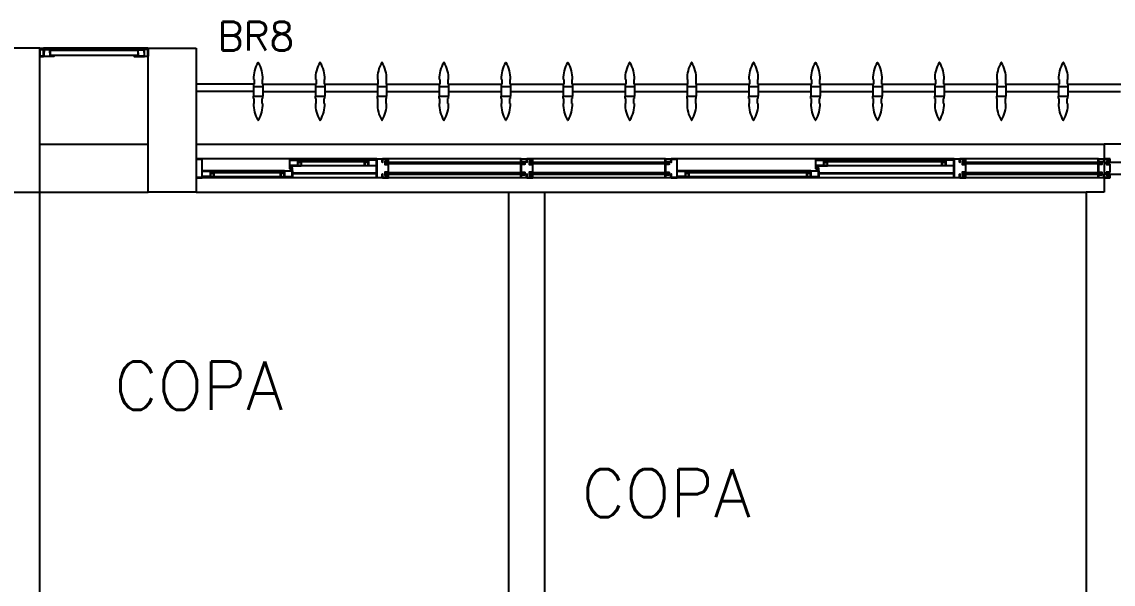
# Model space of a CAD drawing. Header units: millimetres. Extents: x 2686 to 2939, y 1294 to 1441.
# Drawn here: x 2778.396 to 2782.933, y 1436.344 to 1438.684 of the extents above; entities that cross this region are included whole.
import ezdxf

# ---------------------------------------------------------------- set-up
doc = ezdxf.new("R2010")
doc.units = ezdxf.units.MM
doc.linetypes.add('HIDDEN', pattern=[0.375, 0.25, -0.125])
for name, color, linetype in [('AR-ALV', 2, 'Continuous'), ('AR-BRISES', 1, 'Continuous'), ('AR-ESQ', 1, 'Continuous'), ('AR-ESTC', 3, 'Continuous'), ('AR-PEITORIL', 1, 'Continuous'), ('BR-PAINEL', 1, 'Continuous'), ('BR-SUPORTE', 1, 'Continuous'), ('BR-TEXTO', 2, 'Continuous'), ('DT-ESQ-BAGUETE-C', 1, 'Continuous'), ('DT-ESQ-BAGUETE-V', 1, 'Continuous'), ('DT-ESQ-CHAPA DOBRADA-V', 1, 'Continuous'), ('DT-ESQ-MARCO-V', 1, 'Continuous'), ('DT-ESQ-PERFIL CADEIRA-C', 2, 'Continuous'), ('DT-ESQ-PERFIL CADEIRA-V', 2, 'Continuous'), ('DT-ESQ-PERFIL U SIMPLES-C', 2, 'Continuous'), ('DT-ESQ-PERFIL U-C', 2, 'Continuous'), ('DT-ESQ-PERFIL U-V', 1, 'Continuous'), ('DT-ESQ-VENEZIANA-C', 1, 'Continuous'), ('DT-ESQ-VENEZIANA-V', 1, 'Continuous'), ('DT-ESQ-VIDRO-C', 2, 'Continuous'), ('DT-ESQ-VIDRO-PROJ', 32, 'HIDDEN'), ('DT-ESQ-VIDRO-V', 71, 'Continuous'), ('DT-TXTMOD', 1, 'Continuous'), ('TEXTO', 2, 'Continuous')]:
    doc.layers.add(name, color=color, linetype=linetype)
doc.styles.add('S10', font='simplex.shx', dxfattribs={"height": 0.1})
doc.styles.add('S12', font='simplex.shx', dxfattribs={"width": 1.1, "height": 0.12})
doc.styles.add('UNB-100', font='simplex.shx', dxfattribs={"height": 0.2})

# ---------------------------------------------------------------- blocks, each defined once
blk = doc.blocks.new('EF53-P')
at = {"layer": 'DT-ESQ-BAGUETE-C', "ltscale": 0.1}
for points in [[(2.61, -0.08), (2.5965, -0.08), (2.5965, -0.0785), (2.6095, -0.0785, 0.414214), (2.61, -0.078), (2.61, -0.067, 0.414214), (2.6095, -0.0665), (2.5965, -0.0665), (2.5965, -0.065), (2.61, -0.065, -0.414214), (2.6115, -0.0665), (2.6115, -0.0785, -0.414214)], [(3.1015, -0.08), (3.115, -0.08), (3.115, -0.0785), (3.102, -0.0785, -0.414214), (3.1015, -0.078), (3.1015, -0.067, -0.414214), (3.102, -0.0665), (3.115, -0.0665), (3.115, -0.065), (3.1015, -0.065, 0.414214), (3.1, -0.0665), (3.1, -0.0785, 0.414214)], [(4.7975, -0.08), (4.784, -0.08), (4.784, -0.0785), (4.797, -0.0785, 0.414214), (4.7975, -0.078), (4.7975, -0.067, 0.414214), (4.797, -0.0665), (4.784, -0.0665), (4.784, -0.065), (4.7975, -0.065, -0.414214), (4.799, -0.0665), (4.799, -0.0785, -0.414214)], [(5.0765, -0.08), (5.09, -0.08), (5.09, -0.0785), (5.077, -0.0785, -0.414214), (5.0765, -0.078), (5.0765, -0.067, -0.414214), (5.077, -0.0665), (5.09, -0.0665), (5.09, -0.065), (5.0765, -0.065, 0.414214), (5.075, -0.0665), (5.075, -0.0785, 0.414214)], [(2.0485, -0.125), (2.035, -0.125), (2.035, -0.1235), (2.048, -0.1235, 0.414214), (2.0485, -0.123), (2.0485, -0.112, 0.414214), (2.048, -0.1115), (2.035, -0.1115), (2.035, -0.11), (2.0485, -0.11, -0.414214), (2.05, -0.1115), (2.05, -0.1235, -0.414214)], [(2.5265, -0.125), (2.54, -0.125), (2.54, -0.1235), (2.527, -0.1235, -0.414214), (2.5265, -0.123), (2.5265, -0.112, -0.414214), (2.527, -0.1115), (2.54, -0.1115), (2.54, -0.11), (2.5265, -0.11, 0.414214), (2.525, -0.1115), (2.525, -0.1235, 0.414214)], [(4.4485, -0.125), (4.435, -0.125), (4.435, -0.1235), (4.448, -0.1235, 0.414214), (4.4485, -0.123), (4.4485, -0.112, 0.414214), (4.448, -0.1115), (4.435, -0.1115), (4.435, -0.11), (4.4485, -0.11, -0.414214), (4.45, -0.1115), (4.45, -0.1235, -0.414214)], [(4.714, -0.125), (4.7275, -0.125), (4.7275, -0.1235), (4.7145, -0.1235, -0.414214), (4.714, -0.123), (4.714, -0.112, -0.414214), (4.7145, -0.1115), (4.7275, -0.1115), (4.7275, -0.11), (4.714, -0.11, 0.414214), (4.7125, -0.1115), (4.7125, -0.1235, 0.414214)]]:
    blk.add_lwpolyline(points, format="xyb", close=True, dxfattribs=at)
at = {"layer": 'DT-ESQ-BAGUETE-V', "ltscale": 0.1}
for p, q in [((2.61, -0.065), (3.1015, -0.065)), ((4.7975, -0.065), (5.0765, -0.065)), ((2.0485, -0.11), (2.5265, -0.11)), ((4.4485, -0.11), (4.714, -0.11))]:
    blk.add_line(p, q, dxfattribs=at)
at = {"layer": 'DT-ESQ-CHAPA DOBRADA-V', "ltscale": 0.1}
for p, q in [((2, -0.077), (2.5615, -0.077)), ((2, -0.08), (2.5615, -0.08)), ((4.4, -0.077), (4.749, -0.077)), ((4.4, -0.08), (4.749, -0.08))]:
    blk.add_line(p, q, dxfattribs=at)
at = {"layer": 'DT-ESQ-MARCO-V', "ltscale": 0.1}
for p, q in [((1.3985, -0.06), (1.9515, -0.06)), ((3.1985, -0.06), (3.7515, -0.06)), ((3.7985, -0.06), (4.3515, -0.06)), ((1.3985, -0.14), (1.9515, -0.14)), ((3.1985, -0.14), (3.7515, -0.14)), ((3.7985, -0.14), (4.3515, -0.14))]:
    blk.add_line(p, q, dxfattribs=at)
at = {"layer": 'DT-ESQ-PERFIL CADEIRA-C', "ltscale": 0.1}
for p, q in [((2.5635, -0.0885), (2.61, -0.0885)), ((3.15, -0.0885), (3.1015, -0.0885)), ((4.751, -0.0885), (4.7975, -0.0885)), ((5.125, -0.0885), (5.0765, -0.0885)), ((2, -0.1335), (2.0485, -0.1335)), ((2.573, -0.1335), (2.5265, -0.1335)), ((4.4, -0.1335), (4.4485, -0.1335)), ((4.7605, -0.1335), (4.714, -0.1335))]:
    blk.add_line(p, q, dxfattribs=at)
for points in [[(2.61, -0.087, -1), (2.61, -0.09), (2.5635, -0.09, -0.414214), (2.5615, -0.088), (2.5615, -0.067, -0.414214), (2.5635, -0.065), (2.595, -0.065, -0.414214), (2.5965, -0.0665), (2.5965, -0.087)], [(2.5965, -0.0885, -0.198913), (2.5954, -0.0881, -0.198913), (2.595, -0.087), (2.595, -0.067, 0.414214), (2.5945, -0.0665), (2.5635, -0.0665, 0.414214), (2.563, -0.067), (2.563, -0.088, 0.414214), (2.5635, -0.0885)], [(3.1015, -0.09), (3.15, -0.09), (3.15, -0.0885), (3.115, -0.0885, 0.198912), (3.1161, -0.0881, 0.198913), (3.1165, -0.087), (3.1165, -0.067, -0.414214), (3.117, -0.0665), (3.15, -0.0665), (3.15, -0.065), (3.1165, -0.065, 0.414214), (3.115, -0.0665), (3.115, -0.0785), (3.115, -0.08), (3.115, -0.087), (3.1015, -0.087, 1)], [(4.7975, -0.087, -1), (4.7975, -0.09), (4.751, -0.09, -0.414214), (4.749, -0.088), (4.749, -0.067, -0.414214), (4.751, -0.065), (4.7825, -0.065, -0.414214), (4.784, -0.0665), (4.784, -0.087)], [(4.784, -0.0885, -0.198913), (4.7829, -0.0881, -0.198913), (4.7825, -0.087), (4.7825, -0.067, 0.414214), (4.782, -0.0665), (4.751, -0.0665, 0.414214), (4.7505, -0.067), (4.7505, -0.088, 0.414214), (4.751, -0.0885)], [(5.0765, -0.09), (5.125, -0.09), (5.125, -0.0885), (5.09, -0.0885, 0.198912), (5.0911, -0.0881, 0.198913), (5.0915, -0.087), (5.0915, -0.067, -0.414214), (5.092, -0.0665), (5.125, -0.0665), (5.125, -0.065), (5.0915, -0.065, 0.414214), (5.09, -0.0665), (5.09, -0.0785), (5.09, -0.08), (5.09, -0.087), (5.0765, -0.087, 1)], [(2.0485, -0.135), (2, -0.135), (2, -0.1335), (2.035, -0.1335, -0.198912), (2.0339, -0.1331, -0.198913), (2.0335, -0.132), (2.0335, -0.112, 0.414214), (2.033, -0.1115), (2, -0.1115), (2, -0.11), (2.0335, -0.11, -0.414214), (2.035, -0.1115), (2.035, -0.1235), (2.035, -0.125), (2.035, -0.132), (2.0485, -0.132, -1)], [(2.5265, -0.132, 1), (2.5265, -0.135), (2.573, -0.135, 0.414214), (2.575, -0.133), (2.575, -0.112, 0.414214), (2.573, -0.11), (2.5415, -0.11, 0.414214), (2.54, -0.1115), (2.54, -0.132)], [(2.54, -0.1335, 0.198913), (2.5411, -0.1331, 0.198913), (2.5415, -0.132), (2.5415, -0.112, -0.414214), (2.542, -0.1115), (2.573, -0.1115, -0.414214), (2.5735, -0.112), (2.5735, -0.133, -0.414214), (2.573, -0.1335)], [(4.4485, -0.135), (4.4, -0.135), (4.4, -0.1335), (4.435, -0.1335, -0.198912), (4.4339, -0.1331, -0.198913), (4.4335, -0.132), (4.4335, -0.112, 0.414214), (4.433, -0.1115), (4.4, -0.1115), (4.4, -0.11), (4.4335, -0.11, -0.414214), (4.435, -0.1115), (4.435, -0.1235), (4.435, -0.125), (4.435, -0.132), (4.4485, -0.132, -1)], [(4.714, -0.132, 1), (4.714, -0.135), (4.7605, -0.135, 0.414214), (4.7625, -0.133), (4.7625, -0.112, 0.414214), (4.7605, -0.11), (4.729, -0.11, 0.414214), (4.7275, -0.1115), (4.7275, -0.132)], [(4.7275, -0.1335, 0.198913), (4.7286, -0.1331, 0.198913), (4.729, -0.132), (4.729, -0.112, -0.414214), (4.7295, -0.1115), (4.7605, -0.1115, -0.414214), (4.761, -0.112), (4.761, -0.133, -0.414214), (4.7605, -0.1335)]]:
    blk.add_lwpolyline(points, format="xyb", close=True, dxfattribs=at)
at = {"layer": 'DT-ESQ-PERFIL CADEIRA-V', "ltscale": 0.1}
for p, q in [((2.595, -0.09), (3.1015, -0.09)), ((4.7825, -0.09), (5.0765, -0.09)), ((2.0485, -0.135), (2.5265, -0.135)), ((4.4485, -0.135), (4.714, -0.135))]:
    blk.add_line(p, q, dxfattribs=at)
at = {"layer": 'DT-ESQ-PERFIL U SIMPLES-C', "ltscale": 0.1}
for points in [[(2.5635, -0.102), (2.5715, -0.102), (2.5715, -0.1005), (2.5635, -0.1005, -0.414214), (2.563, -0.1), (2.563, -0.092, -0.414214), (2.5635, -0.0915), (2.5715, -0.0915), (2.5715, -0.09), (2.5635, -0.09, 0.414214), (2.5615, -0.092), (2.5615, -0.1, 0.414214)], [(4.751, -0.102), (4.759, -0.102), (4.759, -0.1005), (4.751, -0.1005, -0.414214), (4.7505, -0.1), (4.7505, -0.092, -0.414214), (4.751, -0.0915), (4.759, -0.0915), (4.759, -0.09), (4.751, -0.09, 0.414214), (4.749, -0.092), (4.749, -0.1, 0.414214)], [(2.573, -0.098), (2.565, -0.098), (2.565, -0.0995), (2.573, -0.0995, -0.414214), (2.5735, -0.1), (2.5735, -0.108, -0.414214), (2.573, -0.1085), (2.565, -0.1085), (2.565, -0.11), (2.573, -0.11, 0.414214), (2.575, -0.108), (2.575, -0.1, 0.414214)], [(4.7605, -0.098), (4.7525, -0.098), (4.7525, -0.0995), (4.7605, -0.0995, -0.414214), (4.761, -0.1), (4.761, -0.108, -0.414214), (4.7605, -0.1085), (4.7525, -0.1085), (4.7525, -0.11), (4.7605, -0.11, 0.414214), (4.7625, -0.108), (4.7625, -0.1, 0.414214)]]:
    blk.add_lwpolyline(points, format="xyb", close=True, dxfattribs=at)
at = {"layer": 'DT-ESQ-PERFIL U-C', "ltscale": 0.1}
for points in [[(1.4, -0.1285), (1.4, -0.1385, -0.414214), (1.3985, -0.14), (1.3765, -0.14, -0.414214), (1.375, -0.1385), (1.375, -0.125), (1.3765, -0.125), (1.3765, -0.138, 0.414214), (1.377, -0.1385), (1.398, -0.1385, 0.414214), (1.3985, -0.138), (1.3985, -0.1285), (1.3855, -0.1285, -0.414214), (1.384, -0.127), (1.384, -0.117, -0.414214), (1.3855, -0.1155), (1.3985, -0.1155), (1.3985, -0.0845), (1.3855, -0.0845, -0.414214), (1.384, -0.083), (1.384, -0.073, -0.414214), (1.3855, -0.0715), (1.3985, -0.0715), (1.3985, -0.062, 0.414214), (1.398, -0.0615), (1.377, -0.0615, 0.414214), (1.3765, -0.062), (1.3765, -0.075), (1.375, -0.075), (1.375, -0.0615, -0.414214), (1.3765, -0.06), (1.3985, -0.06, -0.414214), (1.4, -0.0615), (1.4, -0.0715, -0.414214), (1.3985, -0.073), (1.3855, -0.073), (1.3855, -0.083), (1.3985, -0.083), (1.3985, -0.083, -0.414214), (1.4, -0.0845), (1.4, -0.1155, -0.414214), (1.3985, -0.117), (1.3985, -0.117), (1.3855, -0.117), (1.3855, -0.127), (1.3985, -0.127, -0.414214)], [(1.95, -0.1285), (1.95, -0.1385, 0.414214), (1.9515, -0.14), (1.9735, -0.14, 0.414214), (1.975, -0.1385), (1.975, -0.125), (1.9735, -0.125), (1.9735, -0.138, -0.414214), (1.973, -0.1385), (1.952, -0.1385, -0.414214), (1.9515, -0.138), (1.9515, -0.1285), (1.9645, -0.1285, 0.414214), (1.966, -0.127), (1.966, -0.117, 0.414214), (1.9645, -0.1155), (1.9515, -0.1155), (1.9515, -0.0845), (1.9645, -0.0845, 0.414214), (1.966, -0.083), (1.966, -0.073, 0.414214), (1.9645, -0.0715), (1.9515, -0.0715), (1.9515, -0.062, -0.414214), (1.952, -0.0615), (1.973, -0.0615, -0.414214), (1.9735, -0.062), (1.9735, -0.075), (1.975, -0.075), (1.975, -0.0615, 0.414214), (1.9735, -0.06), (1.9515, -0.06, 0.414214), (1.95, -0.0615), (1.95, -0.0715, 0.414214), (1.9515, -0.073), (1.9645, -0.073), (1.9645, -0.083), (1.9515, -0.083), (1.9515, -0.083, 0.414214), (1.95, -0.0845), (1.95, -0.1155, 0.414214), (1.9515, -0.117), (1.9515, -0.117), (1.9645, -0.117), (1.9645, -0.127), (1.9515, -0.127, 0.414214)], [(1.975, -0.0615, -0.414214), (1.9765, -0.06), (1.9985, -0.06, -0.414214), (2, -0.0615), (2, -0.1385, -0.414214), (1.9985, -0.14), (1.9765, -0.14, -0.414214), (1.975, -0.1385), (1.975, -0.125), (1.9765, -0.125), (1.9765, -0.138, 0.414214), (1.977, -0.1385), (1.998, -0.1385, 0.414214), (1.9985, -0.138), (1.9985, -0.062, 0.414214), (1.998, -0.0615), (1.977, -0.0615, 0.414214), (1.9765, -0.062), (1.9765, -0.075), (1.975, -0.075)], [(3.175, -0.0615, 0.414214), (3.1735, -0.06), (3.1515, -0.06, 0.414214), (3.15, -0.0615), (3.15, -0.1385, 0.414214), (3.1515, -0.14), (3.1735, -0.14, 0.414214), (3.175, -0.1385), (3.175, -0.125), (3.1735, -0.125), (3.1735, -0.138, -0.414214), (3.173, -0.1385), (3.152, -0.1385, -0.414214), (3.1515, -0.138), (3.1515, -0.062, -0.414214), (3.152, -0.0615), (3.173, -0.0615, -0.414214), (3.1735, -0.062), (3.1735, -0.075), (3.175, -0.075)], [(3.2, -0.1285), (3.2, -0.1385, -0.414214), (3.1985, -0.14), (3.1765, -0.14, -0.414214), (3.175, -0.1385), (3.175, -0.125), (3.1765, -0.125), (3.1765, -0.138, 0.414214), (3.177, -0.1385), (3.198, -0.1385, 0.414214), (3.1985, -0.138), (3.1985, -0.1285), (3.1855, -0.1285, -0.414214), (3.184, -0.127), (3.184, -0.117, -0.414214), (3.1855, -0.1155), (3.1985, -0.1155), (3.1985, -0.0845), (3.1855, -0.0845, -0.414214), (3.184, -0.083), (3.184, -0.073, -0.414214), (3.1855, -0.0715), (3.1985, -0.0715), (3.1985, -0.062, 0.414214), (3.198, -0.0615), (3.177, -0.0615, 0.414214), (3.1765, -0.062), (3.1765, -0.075), (3.175, -0.075), (3.175, -0.0615, -0.414214), (3.1765, -0.06), (3.1985, -0.06, -0.414214), (3.2, -0.0615), (3.2, -0.0715, -0.414214), (3.1985, -0.073), (3.1855, -0.073), (3.1855, -0.083), (3.1985, -0.083), (3.1985, -0.083, -0.414214), (3.2, -0.0845), (3.2, -0.1155, -0.414214), (3.1985, -0.117), (3.1985, -0.117), (3.1855, -0.117), (3.1855, -0.127), (3.1985, -0.127, -0.414214)], [(3.75, -0.1285), (3.75, -0.1385, 0.414214), (3.7515, -0.14), (3.7735, -0.14, 0.414214), (3.775, -0.1385), (3.775, -0.125), (3.7735, -0.125), (3.7735, -0.138, -0.414214), (3.773, -0.1385), (3.752, -0.1385, -0.414214), (3.7515, -0.138), (3.7515, -0.1285), (3.7645, -0.1285, 0.414214), (3.766, -0.127), (3.766, -0.117, 0.414214), (3.7645, -0.1155), (3.7515, -0.1155), (3.7515, -0.0845), (3.7645, -0.0845, 0.414214), (3.766, -0.083), (3.766, -0.073, 0.414214), (3.7645, -0.0715), (3.7515, -0.0715), (3.7515, -0.062, -0.414214), (3.752, -0.0615), (3.773, -0.0615, -0.414214), (3.7735, -0.062), (3.7735, -0.075), (3.775, -0.075), (3.775, -0.0615, 0.414214), (3.7735, -0.06), (3.7515, -0.06, 0.414214), (3.75, -0.0615), (3.75, -0.0715, 0.414214), (3.7515, -0.073), (3.7645, -0.073), (3.7645, -0.083), (3.7515, -0.083), (3.7515, -0.083, 0.414214), (3.75, -0.0845), (3.75, -0.1155, 0.414214), (3.7515, -0.117), (3.7515, -0.117), (3.7645, -0.117), (3.7645, -0.127), (3.7515, -0.127, 0.414214)], [(3.8, -0.1285), (3.8, -0.1385, -0.414214), (3.7985, -0.14), (3.7765, -0.14, -0.414214), (3.775, -0.1385), (3.775, -0.125), (3.7765, -0.125), (3.7765, -0.138, 0.414214), (3.777, -0.1385), (3.798, -0.1385, 0.414214), (3.7985, -0.138), (3.7985, -0.1285), (3.7855, -0.1285, -0.414214), (3.784, -0.127), (3.784, -0.117, -0.414214), (3.7855, -0.1155), (3.7985, -0.1155), (3.7985, -0.0845), (3.7855, -0.0845, -0.414214), (3.784, -0.083), (3.784, -0.073, -0.414214), (3.7855, -0.0715), (3.7985, -0.0715), (3.7985, -0.062, 0.414214), (3.798, -0.0615), (3.777, -0.0615, 0.414214), (3.7765, -0.062), (3.7765, -0.075), (3.775, -0.075), (3.775, -0.0615, -0.414214), (3.7765, -0.06), (3.7985, -0.06, -0.414214), (3.8, -0.0615), (3.8, -0.0715, -0.414214), (3.7985, -0.073), (3.7855, -0.073), (3.7855, -0.083), (3.7985, -0.083), (3.7985, -0.083, -0.414214), (3.8, -0.0845), (3.8, -0.1155, -0.414214), (3.7985, -0.117), (3.7985, -0.117), (3.7855, -0.117), (3.7855, -0.127), (3.7985, -0.127, -0.414214)], [(4.35, -0.1285), (4.35, -0.1385, 0.414214), (4.3515, -0.14), (4.3735, -0.14, 0.414214), (4.375, -0.1385), (4.375, -0.125), (4.3735, -0.125), (4.3735, -0.138, -0.414214), (4.373, -0.1385), (4.352, -0.1385, -0.414214), (4.3515, -0.138), (4.3515, -0.1285), (4.3645, -0.1285, 0.414214), (4.366, -0.127), (4.366, -0.117, 0.414214), (4.3645, -0.1155), (4.3515, -0.1155), (4.3515, -0.0845), (4.3645, -0.0845, 0.414214), (4.366, -0.083), (4.366, -0.073, 0.414214), (4.3645, -0.0715), (4.3515, -0.0715), (4.3515, -0.062, -0.414214), (4.352, -0.0615), (4.373, -0.0615, -0.414214), (4.3735, -0.062), (4.3735, -0.075), (4.375, -0.075), (4.375, -0.0615, 0.414214), (4.3735, -0.06), (4.3515, -0.06, 0.414214), (4.35, -0.0615), (4.35, -0.0715, 0.414214), (4.3515, -0.073), (4.3645, -0.073), (4.3645, -0.083), (4.3515, -0.083), (4.3515, -0.083, 0.414214), (4.35, -0.0845), (4.35, -0.1155, 0.414214), (4.3515, -0.117), (4.3515, -0.117), (4.3645, -0.117), (4.3645, -0.127), (4.3515, -0.127, 0.414214)], [(4.375, -0.0615, -0.414214), (4.3765, -0.06), (4.3985, -0.06, -0.414214), (4.4, -0.0615), (4.4, -0.1385, -0.414214), (4.3985, -0.14), (4.3765, -0.14, -0.414214), (4.375, -0.1385), (4.375, -0.125), (4.3765, -0.125), (4.3765, -0.138, 0.414214), (4.377, -0.1385), (4.398, -0.1385, 0.414214), (4.3985, -0.138), (4.3985, -0.062, 0.414214), (4.398, -0.0615), (4.377, -0.0615, 0.414214), (4.3765, -0.062), (4.3765, -0.075), (4.375, -0.075)], [(5.15, -0.0615, 0.414214), (5.1485, -0.06), (5.1265, -0.06, 0.414214), (5.125, -0.0615), (5.125, -0.1385, 0.414214), (5.1265, -0.14), (5.1485, -0.14, 0.414214), (5.15, -0.1385), (5.15, -0.125), (5.1485, -0.125), (5.1485, -0.138, -0.414214), (5.148, -0.1385), (5.127, -0.1385, -0.414214), (5.1265, -0.138), (5.1265, -0.062, -0.414214), (5.127, -0.0615), (5.148, -0.0615, -0.414214), (5.1485, -0.062), (5.1485, -0.075), (5.15, -0.075)]]:
    blk.add_lwpolyline(points, format="xyb", close=True, dxfattribs=at)
at = {"layer": 'DT-ESQ-PERFIL U-V', "ltscale": 0.1}
for p, q in [((1.9985, -0.06), (3.1515, -0.06)), ((4.3985, -0.06), (5.1265, -0.06)), ((1.9985, -0.14), (3.1515, -0.14)), ((4.3985, -0.14), (5.1265, -0.14))]:
    blk.add_line(p, q, dxfattribs=at)
at = {"layer": 'DT-ESQ-VIDRO-C', "ltscale": 0.1}
for points in [[(1.9625, -0.081), (1.9625, -0.075), (1.3875, -0.075), (1.3875, -0.081)], [(3.1125, -0.085), (3.1125, -0.082), (2.599, -0.082), (2.599, -0.085)], [(3.7625, -0.081), (3.7625, -0.075), (3.1875, -0.075), (3.1875, -0.081)], [(4.3625, -0.081), (4.3625, -0.075), (3.7875, -0.075), (3.7875, -0.081)], [(5.0875, -0.085), (5.0875, -0.082), (4.7865, -0.082), (4.7865, -0.085)], [(2.038, -0.13), (2.038, -0.127), (2.537, -0.127), (2.537, -0.13)], [(4.438, -0.13), (4.438, -0.127), (4.7245, -0.127), (4.7245, -0.13)]]:
    blk.add_lwpolyline(points, close=True, dxfattribs=at)
at = {"layer": 'DT-ESQ-VIDRO-PROJ', "ltscale": 0.1}
for points in [[(1.3625, -0.081), (1.3625, -0.075), (0.7875, -0.075), (0.7875, -0.081)], [(1.3625, -0.119), (1.3625, -0.125), (0.7875, -0.125), (0.7875, -0.119)]]:
    blk.add_lwpolyline(points, close=True, dxfattribs=at)
blk.add_lwpolyline([(1.35, -0.1285), (1.35, -0.1385, 0.414214), (1.3515, -0.14), (1.3735, -0.14, 0.414214), (1.375, -0.1385), (1.375, -0.125), (1.3735, -0.125), (1.3735, -0.138, -0.414214), (1.373, -0.1385), (1.352, -0.1385, -0.414214), (1.3515, -0.138), (1.3515, -0.1285), (1.3645, -0.1285, 0.414214), (1.366, -0.127), (1.366, -0.117, 0.414214), (1.3645, -0.1155), (1.3515, -0.1155), (1.3515, -0.0845), (1.3645, -0.0845, 0.414214), (1.366, -0.083), (1.366, -0.073, 0.414214), (1.3645, -0.0715), (1.3515, -0.0715), (1.3515, -0.062, -0.414214), (1.352, -0.0615), (1.373, -0.0615, -0.414214), (1.3735, -0.062), (1.3735, -0.075), (1.375, -0.075), (1.375, -0.0615, 0.414214), (1.3735, -0.06), (1.3515, -0.06, 0.414214), (1.35, -0.0615), (1.35, -0.0715, 0.414214), (1.3515, -0.073), (1.3645, -0.073), (1.3645, -0.083), (1.3515, -0.083), (1.3515, -0.083, 0.414214), (1.35, -0.0845), (1.35, -0.1155, 0.414214), (1.3515, -0.117), (1.3515, -0.117), (1.3645, -0.117), (1.3645, -0.127), (1.3515, -0.127, 0.414214)], format="xyb", close=True, dxfattribs=at)
at = {"layer": 'DT-ESQ-VIDRO-V', "ltscale": 0.1}
for points in [[(1.9625, -0.119), (1.9625, -0.125), (1.3875, -0.125), (1.3875, -0.119)], [(3.7625, -0.119), (3.7625, -0.125), (3.1875, -0.125), (3.1875, -0.119)], [(4.3625, -0.119), (4.3625, -0.125), (3.7875, -0.125), (3.7875, -0.119)]]:
    blk.add_lwpolyline(points, close=True, dxfattribs=at)
at = {"layer": 'DT-TXTMOD', "ltscale": 0.1, "style": 'S10', "flags": 3}
for tag, p in [('M01', (0.025, -0.28)), ('M02', (0.3253, -0.28)), ('M03', (0.627, -0.28)), ('M04', (0.9288, -0.28)), ('M05', (1.2306, -0.28)), ('M06', (1.5323, -0.28)), ('M07', (1.8341, -0.28)), ('M08', (2.1359, -0.28)), ('M09', (2.4376, -0.28)), ('M10', (2.7394, -0.28)), ('M11', (3.0412, -0.28)), ('M12', (3.3429, -0.28)), ('M13', (3.6447, -0.28)), ('M14', (3.9464, -0.28)), ('M15', (4.2482, -0.28)), ('M16', (4.55, -0.28)), ('M17', (4.8517, -0.28))]:
    blk.add_attdef(tag, p, '', height=0.1, dxfattribs=at)
blk = doc.blocks.new('BR-MODULO8')
at = {"layer": 'BR-PAINEL'}
for p, q in [((-4.9117, 0.27), (-4.9092, 0.27)), ((-4.9117, 0.25), (-4.9117, 0.24)), ((-4.9117, 0.25), (-4.9092, 0.25)), ((-4.9117, 0.24), (-4.8733, 0.24)), ((-4.9117, 0.24), (-4.9117, 0.2)), ((-4.9092, 0.27), (-4.9092, 0.25)), ((-4.8758, 0.27), (-4.8758, 0.25)), ((-4.8733, 0.27), (-4.8758, 0.27)), ((-4.8733, 0.25), (-4.8758, 0.25)), ((-4.8733, 0.25), (-4.8733, 0.24)), ((-4.8733, 0.24), (-4.8733, 0.2)), ((-4.6542, 0.27), (-4.6517, 0.27)), ((-4.6542, 0.25), (-4.6542, 0.24)), ((-4.6542, 0.25), (-4.6517, 0.25)), ((-4.6542, 0.24), (-4.6158, 0.24)), ((-4.6542, 0.24), (-4.6542, 0.2)), ((-4.6517, 0.27), (-4.6517, 0.25)), ((-4.6183, 0.27), (-4.6183, 0.25)), ((-4.6158, 0.27), (-4.6183, 0.27)), ((-4.6158, 0.25), (-4.6183, 0.25)), ((-4.6158, 0.25), (-4.6158, 0.24)), ((-4.6158, 0.24), (-4.6158, 0.2)), ((-4.3967, 0.27), (-4.3942, 0.27)), ((-4.3967, 0.25), (-4.3967, 0.24)), ((-4.3967, 0.25), (-4.3942, 0.25)), ((-4.3967, 0.24), (-4.3583, 0.24)), ((-4.3967, 0.24), (-4.3967, 0.2)), ((-4.3942, 0.27), (-4.3942, 0.25)), ((-4.3608, 0.27), (-4.3608, 0.25)), ((-4.3583, 0.27), (-4.3608, 0.27)), ((-4.3583, 0.25), (-4.3608, 0.25)), ((-4.3583, 0.25), (-4.3583, 0.24)), ((-4.3583, 0.24), (-4.3583, 0.2)), ((-4.1392, 0.27), (-4.1367, 0.27)), ((-4.1392, 0.25), (-4.1392, 0.24)), ((-4.1392, 0.25), (-4.1367, 0.25)), ((-4.1392, 0.24), (-4.1008, 0.24)), ((-4.1392, 0.24), (-4.1392, 0.2)), ((-4.1367, 0.27), (-4.1367, 0.25)), ((-4.1033, 0.27), (-4.1033, 0.25)), ((-4.1008, 0.27), (-4.1033, 0.27)), ((-4.1008, 0.25), (-4.1033, 0.25)), ((-4.1008, 0.25), (-4.1008, 0.24)), ((-4.1008, 0.24), (-4.1008, 0.2)), ((-3.8817, 0.27), (-3.8792, 0.27)), ((-3.8817, 0.25), (-3.8817, 0.24)), ((-3.8817, 0.25), (-3.8792, 0.25)), ((-3.8817, 0.24), (-3.8433, 0.24)), ((-3.8817, 0.24), (-3.8817, 0.2)), ((-3.8792, 0.27), (-3.8792, 0.25)), ((-3.8458, 0.27), (-3.8458, 0.25)), ((-3.8433, 0.27), (-3.8458, 0.27)), ((-3.8433, 0.25), (-3.8458, 0.25)), ((-3.8433, 0.25), (-3.8433, 0.24)), ((-3.8433, 0.24), (-3.8433, 0.2)), ((-3.6242, 0.27), (-3.6217, 0.27)), ((-3.6242, 0.25), (-3.6242, 0.24)), ((-3.6242, 0.25), (-3.6217, 0.25)), ((-3.6242, 0.24), (-3.5858, 0.24)), ((-3.6242, 0.24), (-3.6242, 0.2)), ((-3.6217, 0.27), (-3.6217, 0.25)), ((-3.5883, 0.27), (-3.5883, 0.25)), ((-3.5858, 0.27), (-3.5883, 0.27)), ((-3.5858, 0.25), (-3.5883, 0.25)), ((-3.5858, 0.25), (-3.5858, 0.24)), ((-3.5858, 0.24), (-3.5858, 0.2)), ((-3.3667, 0.27), (-3.3642, 0.27)), ((-3.3667, 0.25), (-3.3667, 0.24)), ((-3.3667, 0.25), (-3.3642, 0.25)), ((-3.3667, 0.24), (-3.3283, 0.24)), ((-3.3667, 0.24), (-3.3667, 0.2)), ((-3.3642, 0.27), (-3.3642, 0.25)), ((-3.3308, 0.27), (-3.3308, 0.25)), ((-3.3283, 0.27), (-3.3308, 0.27)), ((-3.3283, 0.25), (-3.3308, 0.25)), ((-3.3283, 0.25), (-3.3283, 0.24)), ((-3.3283, 0.24), (-3.3283, 0.2)), ((-3.1092, 0.27), (-3.1067, 0.27)), ((-3.1092, 0.25), (-3.1092, 0.24)), ((-3.1092, 0.25), (-3.1067, 0.25)), ((-3.1092, 0.24), (-3.0708, 0.24)), ((-3.1092, 0.24), (-3.1092, 0.2)), ((-3.1067, 0.27), (-3.1067, 0.25)), ((-3.0733, 0.27), (-3.0733, 0.25)), ((-3.0708, 0.27), (-3.0733, 0.27)), ((-3.0708, 0.25), (-3.0733, 0.25)), ((-3.0708, 0.25), (-3.0708, 0.24)), ((-3.0708, 0.24), (-3.0708, 0.2)), ((-2.8517, 0.27), (-2.8492, 0.27)), ((-2.8517, 0.25), (-2.8517, 0.24)), ((-2.8517, 0.25), (-2.8492, 0.25)), ((-2.8517, 0.24), (-2.8133, 0.24)), ((-2.8517, 0.24), (-2.8517, 0.2)), ((-2.8492, 0.27), (-2.8492, 0.25)), ((-2.8158, 0.27), (-2.8158, 0.25)), ((-2.8133, 0.27), (-2.8158, 0.27)), ((-2.8133, 0.25), (-2.8158, 0.25)), ((-2.8133, 0.25), (-2.8133, 0.24)), ((-2.8133, 0.24), (-2.8133, 0.2)), ((-2.5942, 0.27), (-2.5917, 0.27)), ((-2.5942, 0.25), (-2.5942, 0.24)), ((-2.5942, 0.25), (-2.5917, 0.25)), ((-2.5942, 0.24), (-2.5558, 0.24)), ((-2.5942, 0.24), (-2.5942, 0.2)), ((-2.5917, 0.27), (-2.5917, 0.25)), ((-2.5583, 0.27), (-2.5583, 0.25)), ((-2.5558, 0.27), (-2.5583, 0.27)), ((-2.5558, 0.25), (-2.5583, 0.25)), ((-2.5558, 0.25), (-2.5558, 0.24)), ((-2.5558, 0.24), (-2.5558, 0.2)), ((-2.3367, 0.27), (-2.3342, 0.27)), ((-2.3367, 0.25), (-2.3367, 0.24)), ((-2.3367, 0.25), (-2.3342, 0.25)), ((-2.3367, 0.24), (-2.2983, 0.24)), ((-2.3367, 0.24), (-2.3367, 0.2)), ((-2.3342, 0.27), (-2.3342, 0.25)), ((-2.3008, 0.27), (-2.3008, 0.25)), ((-2.2983, 0.27), (-2.3008, 0.27)), ((-2.2983, 0.25), (-2.3008, 0.25)), ((-2.2983, 0.25), (-2.2983, 0.24)), ((-2.2983, 0.24), (-2.2983, 0.2)), ((-2.0792, 0.27), (-2.0767, 0.27)), ((-2.0792, 0.25), (-2.0792, 0.24)), ((-2.0792, 0.25), (-2.0767, 0.25)), ((-2.0792, 0.24), (-2.0408, 0.24)), ((-2.0792, 0.24), (-2.0792, 0.2)), ((-2.0767, 0.27), (-2.0767, 0.25)), ((-2.0433, 0.27), (-2.0433, 0.25)), ((-2.0408, 0.27), (-2.0433, 0.27)), ((-2.0408, 0.25), (-2.0433, 0.25)), ((-2.0408, 0.25), (-2.0408, 0.24)), ((-2.0408, 0.24), (-2.0408, 0.2)), ((-1.8217, 0.27), (-1.8192, 0.27)), ((-1.8217, 0.25), (-1.8217, 0.24)), ((-1.8217, 0.25), (-1.8192, 0.25)), ((-1.8217, 0.24), (-1.7833, 0.24)), ((-1.8217, 0.24), (-1.8217, 0.2)), ((-1.8192, 0.27), (-1.8192, 0.25)), ((-1.7858, 0.27), (-1.7858, 0.25)), ((-1.7833, 0.27), (-1.7858, 0.27)), ((-1.7833, 0.25), (-1.7858, 0.25)), ((-1.7833, 0.25), (-1.7833, 0.24)), ((-1.7833, 0.24), (-1.7833, 0.2)), ((-1.5642, 0.27), (-1.5617, 0.27)), ((-1.5642, 0.25), (-1.5642, 0.24)), ((-1.5642, 0.25), (-1.5617, 0.25)), ((-1.5642, 0.24), (-1.5258, 0.24)), ((-1.5642, 0.24), (-1.5642, 0.2)), ((-1.5617, 0.27), (-1.5617, 0.25)), ((-1.5283, 0.27), (-1.5283, 0.25)), ((-1.5258, 0.27), (-1.5283, 0.27)), ((-1.5258, 0.25), (-1.5283, 0.25)), ((-1.5258, 0.25), (-1.5258, 0.24)), ((-1.5258, 0.24), (-1.5258, 0.2)), ((-4.9117, 0.2), (-4.8733, 0.2)), ((-4.9117, 0.19), (-4.9117, 0.2)), ((-4.9117, 0.19), (-4.9092, 0.19)), ((-4.9092, 0.17), (-4.9092, 0.19)), ((-4.8733, 0.19), (-4.8758, 0.19)), ((-4.8758, 0.17), (-4.8758, 0.19)), ((-4.8733, 0.19), (-4.8733, 0.2)), ((-4.6542, 0.2), (-4.6158, 0.2)), ((-4.6542, 0.19), (-4.6542, 0.2)), ((-4.6542, 0.19), (-4.6517, 0.19)), ((-4.6517, 0.17), (-4.6517, 0.19)), ((-4.6158, 0.19), (-4.6183, 0.19)), ((-4.6183, 0.17), (-4.6183, 0.19)), ((-4.6158, 0.19), (-4.6158, 0.2)), ((-4.3967, 0.2), (-4.3583, 0.2)), ((-4.3967, 0.19), (-4.3967, 0.2)), ((-4.3967, 0.19), (-4.3942, 0.19)), ((-4.3942, 0.17), (-4.3942, 0.19)), ((-4.3583, 0.19), (-4.3608, 0.19)), ((-4.3608, 0.17), (-4.3608, 0.19)), ((-4.3583, 0.19), (-4.3583, 0.2)), ((-4.1392, 0.2), (-4.1008, 0.2)), ((-4.1392, 0.19), (-4.1392, 0.2)), ((-4.1392, 0.19), (-4.1367, 0.19)), ((-4.1367, 0.17), (-4.1367, 0.19)), ((-4.1008, 0.19), (-4.1033, 0.19)), ((-4.1033, 0.17), (-4.1033, 0.19)), ((-4.1008, 0.19), (-4.1008, 0.2)), ((-3.8817, 0.2), (-3.8433, 0.2)), ((-3.8817, 0.19), (-3.8817, 0.2)), ((-3.8817, 0.19), (-3.8792, 0.19)), ((-3.8792, 0.17), (-3.8792, 0.19)), ((-3.8433, 0.19), (-3.8458, 0.19)), ((-3.8458, 0.17), (-3.8458, 0.19)), ((-3.8433, 0.19), (-3.8433, 0.2)), ((-3.6242, 0.2), (-3.5858, 0.2)), ((-3.6242, 0.19), (-3.6242, 0.2)), ((-3.6242, 0.19), (-3.6217, 0.19)), ((-3.6217, 0.17), (-3.6217, 0.19)), ((-3.5858, 0.19), (-3.5883, 0.19)), ((-3.5883, 0.17), (-3.5883, 0.19)), ((-3.5858, 0.19), (-3.5858, 0.2)), ((-3.3667, 0.2), (-3.3283, 0.2)), ((-3.3667, 0.19), (-3.3667, 0.2)), ((-3.3667, 0.19), (-3.3642, 0.19)), ((-3.3642, 0.17), (-3.3642, 0.19)), ((-3.3283, 0.19), (-3.3308, 0.19)), ((-3.3308, 0.17), (-3.3308, 0.19)), ((-3.3283, 0.19), (-3.3283, 0.2)), ((-3.1092, 0.2), (-3.0708, 0.2)), ((-3.1092, 0.19), (-3.1092, 0.2)), ((-3.1092, 0.19), (-3.1067, 0.19)), ((-3.1067, 0.17), (-3.1067, 0.19)), ((-3.0708, 0.19), (-3.0733, 0.19)), ((-3.0733, 0.17), (-3.0733, 0.19)), ((-3.0708, 0.19), (-3.0708, 0.2)), ((-2.8517, 0.2), (-2.8133, 0.2)), ((-2.8517, 0.19), (-2.8517, 0.2)), ((-2.8517, 0.19), (-2.8492, 0.19)), ((-2.8492, 0.17), (-2.8492, 0.19)), ((-2.8133, 0.19), (-2.8158, 0.19)), ((-2.8158, 0.17), (-2.8158, 0.19)), ((-2.8133, 0.19), (-2.8133, 0.2)), ((-2.5942, 0.2), (-2.5558, 0.2)), ((-2.5942, 0.19), (-2.5942, 0.2)), ((-2.5942, 0.19), (-2.5917, 0.19)), ((-2.5917, 0.17), (-2.5917, 0.19)), ((-2.5558, 0.19), (-2.5583, 0.19)), ((-2.5583, 0.17), (-2.5583, 0.19)), ((-2.5558, 0.19), (-2.5558, 0.2)), ((-2.3367, 0.2), (-2.2983, 0.2)), ((-2.3367, 0.19), (-2.3367, 0.2)), ((-2.3367, 0.19), (-2.3342, 0.19)), ((-2.3342, 0.17), (-2.3342, 0.19)), ((-2.2983, 0.19), (-2.3008, 0.19)), ((-2.3008, 0.17), (-2.3008, 0.19)), ((-2.2983, 0.19), (-2.2983, 0.2)), ((-2.0792, 0.2), (-2.0408, 0.2)), ((-2.0792, 0.19), (-2.0792, 0.2)), ((-2.0792, 0.19), (-2.0767, 0.19)), ((-2.0767, 0.17), (-2.0767, 0.19)), ((-2.0408, 0.19), (-2.0433, 0.19)), ((-2.0433, 0.17), (-2.0433, 0.19)), ((-2.0408, 0.19), (-2.0408, 0.2)), ((-1.8217, 0.2), (-1.7833, 0.2)), ((-1.8217, 0.19), (-1.8217, 0.2)), ((-1.8217, 0.19), (-1.8192, 0.19)), ((-1.8192, 0.17), (-1.8192, 0.19)), ((-1.7833, 0.19), (-1.7858, 0.19)), ((-1.7858, 0.17), (-1.7858, 0.19)), ((-1.7833, 0.19), (-1.7833, 0.2)), ((-1.5642, 0.2), (-1.5258, 0.2)), ((-1.5642, 0.19), (-1.5642, 0.2)), ((-1.5642, 0.19), (-1.5617, 0.19)), ((-1.5617, 0.17), (-1.5617, 0.19)), ((-1.5258, 0.19), (-1.5283, 0.19)), ((-1.5283, 0.17), (-1.5283, 0.19)), ((-1.5258, 0.19), (-1.5258, 0.2)), ((-4.9117, 0.17), (-4.9092, 0.17)), ((-4.8733, 0.17), (-4.8758, 0.17)), ((-4.6542, 0.17), (-4.6517, 0.17)), ((-4.6158, 0.17), (-4.6183, 0.17)), ((-4.3967, 0.17), (-4.3942, 0.17)), ((-4.3583, 0.17), (-4.3608, 0.17)), ((-4.1392, 0.17), (-4.1367, 0.17)), ((-4.1008, 0.17), (-4.1033, 0.17)), ((-3.8817, 0.17), (-3.8792, 0.17)), ((-3.8433, 0.17), (-3.8458, 0.17)), ((-3.6242, 0.17), (-3.6217, 0.17)), ((-3.5858, 0.17), (-3.5883, 0.17)), ((-3.3667, 0.17), (-3.3642, 0.17)), ((-3.3283, 0.17), (-3.3308, 0.17)), ((-3.1092, 0.17), (-3.1067, 0.17)), ((-3.0708, 0.17), (-3.0733, 0.17)), ((-2.8517, 0.17), (-2.8492, 0.17)), ((-2.8133, 0.17), (-2.8158, 0.17)), ((-2.5942, 0.17), (-2.5917, 0.17)), ((-2.5558, 0.17), (-2.5583, 0.17)), ((-2.3367, 0.17), (-2.3342, 0.17)), ((-2.2983, 0.17), (-2.3008, 0.17)), ((-2.0792, 0.17), (-2.0767, 0.17)), ((-2.0408, 0.17), (-2.0433, 0.17)), ((-1.8217, 0.17), (-1.8192, 0.17)), ((-1.7833, 0.17), (-1.7858, 0.17)), ((-1.5642, 0.17), (-1.5617, 0.17)), ((-1.5258, 0.17), (-1.5283, 0.17))]:
    blk.add_line(p, q, dxfattribs=at)
for centre, radius, start, end in [((-4.7867, 0.2739), 0.1251, 148.4721, 181.772), ((-4.8925, 0.3387), 0.001, 37.1012, 142.8988), ((-4.9983, 0.2739), 0.1251, 358.228, 31.5279), ((-4.5292, 0.2739), 0.1251, 148.4721, 181.772), ((-4.635, 0.3387), 0.001, 37.1012, 142.8988), ((-4.7408, 0.2739), 0.1251, 358.228, 31.5279), ((-4.2717, 0.2739), 0.1251, 148.4721, 181.772), ((-4.3775, 0.3387), 0.001, 37.1012, 142.8988), ((-4.4833, 0.2739), 0.1251, 358.228, 31.5279), ((-4.0142, 0.2739), 0.1251, 148.4721, 181.772), ((-4.12, 0.3387), 0.001, 37.1012, 142.8988), ((-4.2258, 0.2739), 0.1251, 358.228, 31.5279), ((-3.7567, 0.2739), 0.1251, 148.4721, 181.772), ((-3.8625, 0.3387), 0.001, 37.1012, 142.8988), ((-3.9683, 0.2739), 0.1251, 358.228, 31.5279), ((-3.4992, 0.2739), 0.1251, 148.4721, 181.772), ((-3.605, 0.3387), 0.001, 37.1012, 142.8988), ((-3.7108, 0.2739), 0.1251, 358.228, 31.5279), ((-3.2417, 0.2739), 0.1251, 148.4721, 181.772), ((-3.3475, 0.3387), 0.001, 37.1012, 142.8988), ((-3.4533, 0.2739), 0.1251, 358.228, 31.5279), ((-2.9842, 0.2739), 0.1251, 148.4721, 181.772), ((-3.09, 0.3387), 0.001, 37.1012, 142.8988), ((-3.1958, 0.2739), 0.1251, 358.228, 31.5279), ((-2.7267, 0.2739), 0.1251, 148.4721, 181.772), ((-2.8325, 0.3387), 0.001, 37.1012, 142.8988), ((-2.9383, 0.2739), 0.1251, 358.228, 31.5279), ((-2.4692, 0.2739), 0.1251, 148.4721, 181.772), ((-2.575, 0.3387), 0.001, 37.1012, 142.8988), ((-2.6808, 0.2739), 0.1251, 358.228, 31.5279), ((-2.2117, 0.2739), 0.1251, 148.4721, 181.772), ((-2.3175, 0.3387), 0.001, 37.1012, 142.8988), ((-2.4233, 0.2739), 0.1251, 358.228, 31.5279), ((-1.9542, 0.2739), 0.1251, 148.4721, 181.772), ((-2.06, 0.3387), 0.001, 37.1012, 142.8988), ((-2.1658, 0.2739), 0.1251, 358.228, 31.5279), ((-1.6967, 0.2739), 0.1251, 148.4721, 181.772), ((-1.8025, 0.3387), 0.001, 37.1012, 142.8988), ((-1.9083, 0.2739), 0.1251, 358.228, 31.5279), ((-1.4392, 0.2739), 0.1251, 148.4721, 181.772), ((-1.545, 0.3387), 0.001, 37.1012, 142.8988), ((-1.6508, 0.2739), 0.1251, 358.228, 31.5279), ((-4.7867, 0.1661), 0.1251, 178.228, 211.5279), ((-4.9983, 0.1661), 0.1251, 328.4721, 1.772), ((-4.5292, 0.1661), 0.1251, 178.228, 211.5279), ((-4.7408, 0.1661), 0.1251, 328.4721, 1.772), ((-4.2717, 0.1661), 0.1251, 178.228, 211.5279), ((-4.4833, 0.1661), 0.1251, 328.4721, 1.772), ((-4.0142, 0.1661), 0.1251, 178.228, 211.5279), ((-4.2258, 0.1661), 0.1251, 328.4721, 1.772), ((-3.7567, 0.1661), 0.1251, 178.228, 211.5279), ((-3.9683, 0.1661), 0.1251, 328.4721, 1.772), ((-3.4992, 0.1661), 0.1251, 178.228, 211.5279), ((-3.7108, 0.1661), 0.1251, 328.4721, 1.772), ((-3.2417, 0.1661), 0.1251, 178.228, 211.5279), ((-3.4533, 0.1661), 0.1251, 328.4721, 1.772), ((-2.9842, 0.1661), 0.1251, 178.228, 211.5279), ((-3.1958, 0.1661), 0.1251, 328.4721, 1.772), ((-2.7267, 0.1661), 0.1251, 178.228, 211.5279), ((-2.9383, 0.1661), 0.1251, 328.4721, 1.772), ((-2.4692, 0.1661), 0.1251, 178.228, 211.5279), ((-2.6808, 0.1661), 0.1251, 328.4721, 1.772), ((-2.2117, 0.1661), 0.1251, 178.228, 211.5279), ((-2.4233, 0.1661), 0.1251, 328.4721, 1.772), ((-1.9542, 0.1661), 0.1251, 178.228, 211.5279), ((-2.1658, 0.1661), 0.1251, 328.4721, 1.772), ((-1.6967, 0.1661), 0.1251, 178.228, 211.5279), ((-1.9083, 0.1661), 0.1251, 328.4721, 1.772), ((-1.4392, 0.1661), 0.1251, 178.228, 211.5279), ((-1.6508, 0.1661), 0.1251, 328.4721, 1.772), ((-4.8925, 0.1013), 0.001, 217.1012, 322.8988), ((-4.635, 0.1013), 0.001, 217.1012, 322.8988), ((-4.3775, 0.1013), 0.001, 217.1012, 322.8988), ((-4.12, 0.1013), 0.001, 217.1012, 322.8988), ((-3.8625, 0.1013), 0.001, 217.1012, 322.8988), ((-3.605, 0.1013), 0.001, 217.1012, 322.8988), ((-3.3475, 0.1013), 0.001, 217.1012, 322.8988), ((-3.09, 0.1013), 0.001, 217.1012, 322.8988), ((-2.8325, 0.1013), 0.001, 217.1012, 322.8988), ((-2.575, 0.1013), 0.001, 217.1012, 322.8988), ((-2.3175, 0.1013), 0.001, 217.1012, 322.8988), ((-2.06, 0.1013), 0.001, 217.1012, 322.8988), ((-1.8025, 0.1013), 0.001, 217.1012, 322.8988), ((-1.545, 0.1013), 0.001, 217.1012, 322.8988)]:
    blk.add_arc(centre, radius, start, end, dxfattribs=at)
at = {"layer": 'BR-SUPORTE'}
for p, q in [((-4.9117, 0.25), (-5.15, 0.25)), ((-4.8733, 0.25), (-4.6517, 0.25)), ((-4.6158, 0.25), (-4.3942, 0.25)), ((-4.3583, 0.25), (-4.1367, 0.25)), ((-4.1008, 0.25), (-3.8792, 0.25)), ((-3.8433, 0.25), (-3.6217, 0.25)), ((-3.5858, 0.25), (-3.3642, 0.25)), ((-3.3283, 0.25), (-3.1067, 0.25)), ((-3.0708, 0.25), (-2.8492, 0.25)), ((-2.8133, 0.25), (-2.5917, 0.25)), ((-2.5558, 0.25), (-2.3342, 0.25)), ((-2.2983, 0.25), (-2.0767, 0.25)), ((-2.0408, 0.25), (-1.8192, 0.25)), ((-1.7833, 0.25), (-1.5617, 0.25)), ((-1.5258, 0.25), (-1.3042, 0.25)), ((-4.9117, 0.22), (-5.15, 0.22)), ((-4.8733, 0.22), (-4.6542, 0.22)), ((-4.6158, 0.22), (-4.3967, 0.22)), ((-4.3583, 0.22), (-4.1392, 0.22)), ((-4.1008, 0.22), (-3.8817, 0.22)), ((-3.8433, 0.22), (-3.6242, 0.22)), ((-3.5858, 0.22), (-3.3667, 0.22)), ((-3.3283, 0.22), (-3.1092, 0.22)), ((-3.0708, 0.22), (-2.8517, 0.22)), ((-2.8133, 0.22), (-2.5942, 0.22)), ((-2.5558, 0.22), (-2.3367, 0.22)), ((-2.2983, 0.22), (-2.0792, 0.22)), ((-2.0408, 0.22), (-1.8217, 0.22)), ((-1.7833, 0.22), (-1.5642, 0.22)), ((-1.5258, 0.22), (-1.3067, 0.22))]:
    blk.add_line(p, q, dxfattribs=at)
blk = doc.blocks.new('EF01C-P')
at = {"layer": 'DT-ESQ-BAGUETE-C', "ltscale": 0.1}
for points in [[(0.0015, 0.035), (0.015, 0.035), (0.015, 0.0335), (0.0015, 0.0335), (0.0015, 0.005), (0.015, 0.005), (0.015, 0.0035), (0.0015, 0.0035, -0.414214), (0, 0.005), (0, 0.0335, -0.414214)], [(0.4485, 0.035), (0.435, 0.035), (0.435, 0.0335), (0.4485, 0.0335), (0.4485, 0.005), (0.435, 0.005), (0.435, 0.0035), (0.4485, 0.0035, 0.414214), (0.45, 0.005), (0.45, 0.0335, 0.414214)]]:
    blk.add_lwpolyline(points, format="xyb", close=True, dxfattribs=at)
at = {"layer": 'DT-ESQ-PERFIL CADEIRA-C', "ltscale": 0.1}
for points in [[(0.01, 0.0015), (0.01, 0.003), (0.0015, 0.003, 1), (0.0015, 0), (0.015, 0, 0.414214), (0.0165, 0.0015), (0.0165, 0.0335), (0.043, 0.0335)], [(0.043, 0.0065), (0.018, 0.0065), (0.018, 0.0165), (0.0165, 0.0165), (0.0165, 0.0065, 0.414214), (0.018, 0.005), (0.043, 0.005), (0.0565, 0.005, 1), (0.0565, 0.008), (0.043, 0.008), (0.043, 0.02), (0.043, 0.032), (0.0565, 0.032, 1), (0.0565, 0.035), (0.043, 0.035), (0.0165, 0.035, 0.414214), (0.015, 0.0335), (0.015, 0.0015), (0.0015, 0.0015)], [(0.0415, 0.02), (0.0415, 0.032, -0.414214), (0.043, 0.0335), (0.0565, 0.0335)], [(0.0415, 0.02), (0.0415, 0.008, 0.414214), (0.043, 0.0065), (0.0565, 0.0065)], [(0.407, 0.0065), (0.432, 0.0065), (0.432, 0.0165), (0.4335, 0.0165), (0.4335, 0.0065, -0.414214), (0.432, 0.005), (0.407, 0.005), (0.3935, 0.005, -1), (0.3935, 0.008), (0.407, 0.008), (0.407, 0.02), (0.407, 0.032), (0.3935, 0.032, -1), (0.3935, 0.035), (0.407, 0.035), (0.4335, 0.035, -0.414214), (0.435, 0.0335), (0.435, 0.0015), (0.4485, 0.0015)], [(0.4085, 0.02), (0.4085, 0.032, 0.414214), (0.407, 0.0335), (0.3935, 0.0335)], [(0.4085, 0.02), (0.4085, 0.008, -0.414214), (0.407, 0.0065), (0.3935, 0.0065)], [(0.44, 0.0015), (0.44, 0.003), (0.4485, 0.003, -1), (0.4485, 0), (0.435, 0, -0.414214), (0.4335, 0.0015), (0.4335, 0.0335), (0.407, 0.0335)]]:
    blk.add_lwpolyline(points, format="xyb", dxfattribs=at)
at = {"layer": 'DT-ESQ-PERFIL CADEIRA-V', "ltscale": 0.1}
blk.add_line((0.015, 0), (0.435, 0), dxfattribs=at)
at = {"layer": 'DT-ESQ-VENEZIANA-C', "ltscale": 0.1}
for p, q in [((0.043, 0.0105), (0.407, 0.0105)), ((0.043, 0.009), (0.407, 0.009))]:
    blk.add_line(p, q, dxfattribs=at)
at = {"layer": 'DT-ESQ-VENEZIANA-V', "ltscale": 0.1}
blk.add_line((0.043, 0.031), (0.407, 0.031), dxfattribs=at)
at = {"layer": 'DT-TXTMOD', "ltscale": 0.1, "style": 'S10', "flags": 3}
blk.add_attdef('EF01C', (0.0208, -0.14), '', height=0.1, dxfattribs=at)

msp = doc.modelspace()

# ---------------------------------------------------------------- linework, layer by layer
at = {"layer": 'AR-ALV'}
for p, q in [((2778.4707, 1438.1749), (2778.9207, 1438.1749)), ((2784.2707, 1438.1749), (2782.8957, 1438.1749)), ((2782.8957, 1438.1749), (2782.8957, 1437.9749)), ((2778.4707, 1437.9749), (2778.9207, 1437.9749)), ((2778.4707, 1434.5249), (2778.4707, 1437.9749)), ((2780.4209, 1434.5249), (2780.4209, 1437.9749)), ((2780.4209, 1437.9749), (2780.5709, 1437.9749)), ((2780.5709, 1434.5249), (2780.5709, 1437.9749)), ((2782.8207, 1437.9749), (2782.8207, 1434.5249)), ((2782.8957, 1437.9749), (2782.8209, 1437.9749))]:
    msp.add_line(p, q, dxfattribs=at)
at = {"layer": 'AR-ESTC'}
for p, q in [((2778.4707, 1438.5749), (2778.2707, 1438.5749)), ((2778.4707, 1437.9749), (2778.4707, 1438.5749)), ((2778.9207, 1438.5749), (2779.1207, 1438.5749)), ((2778.9207, 1437.9749), (2778.9207, 1438.5749)), ((2779.1207, 1438.5749), (2779.1207, 1437.9749)), ((2778.2707, 1437.9749), (2778.4707, 1437.9749)), ((2779.1207, 1437.9749), (2778.9207, 1437.9749))]:
    msp.add_line(p, q, dxfattribs=at)
at = {"layer": 'AR-PEITORIL'}
for p, q in [((2779.1207, 1438.1749), (2782.8957, 1438.1749)), ((2779.1207, 1437.9749), (2782.8207, 1437.9749))]:
    msp.add_line(p, q, dxfattribs=at)

# ---------------------------------------------------------------- block references
at = {"layer": 'AR-BRISES'}
ref = msp.add_blockref('BR-MODULO8', (2784.2707, 1438.1749), dxfattribs=at)
ref.add_attrib('BR', 'BR8', (2779.2092, 1438.5645), dxfattribs={"layer": 'BR-TEXTO', "height": 0.12, "style": 'S12'})
at = {"layer": 'AR-ESQ', "rotation": 180}
for name, p in [('EF01C-P', (2778.9207, 1438.5749)), ('EF53-P', (2784.2707, 1437.9749))]:
    msp.add_blockref(name, p, dxfattribs=at)

# ---------------------------------------------------------------- texts
at = {"layer": 'TEXTO', "style": 'UNB-100'}
for p in [(2778.7802, 1437.0704), (2780.7236, 1436.6234)]:
    msp.add_text('COPA', height=0.2, dxfattribs=at).set_placement(p)

doc.saveas('drawing.dxf')
